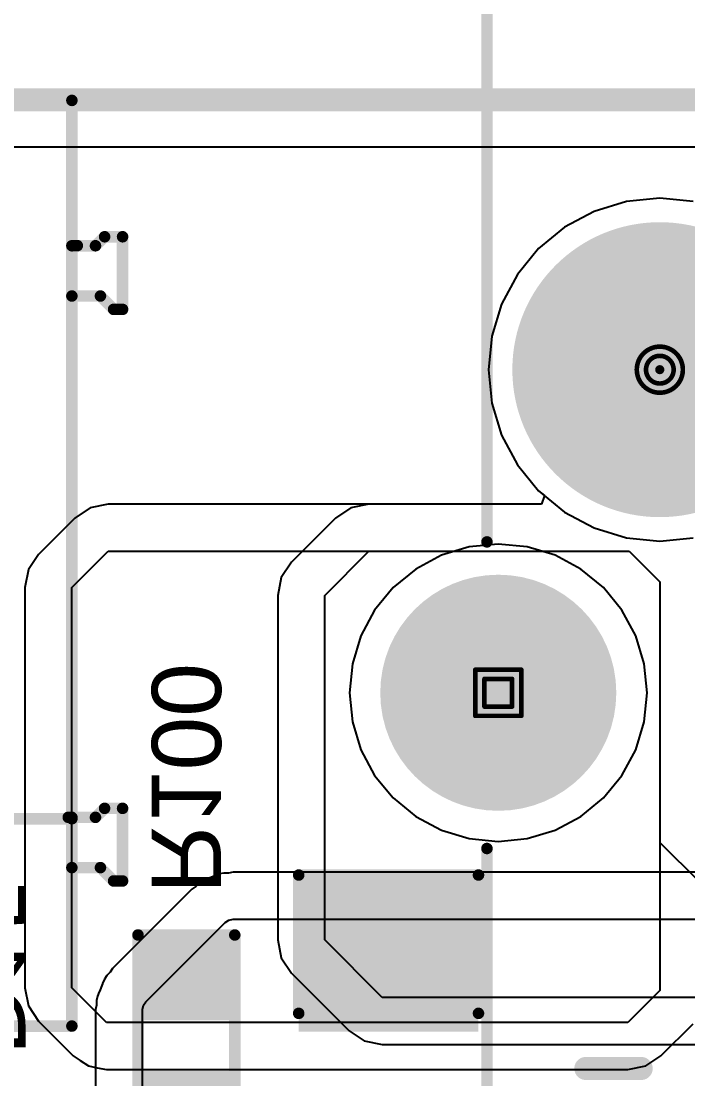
# Model space of a CAD drawing. Header units: inches. Extents: x 0 to 198, y 0 to 199.
# Drawn here: x 3.1933 to 3.4826, y 4.2997 to 4.7586 of the extents above; entities that cross this region are included whole.
import ezdxf

# ---------------------------------------------------------------- set-up
doc = ezdxf.new("R2010")
doc.units = ezdxf.units.IN
doc.header["$MEASUREMENT"] = 0
for name, color, linetype in [('Board Outline', 216, 'Continuous'), ('Bottom Layer', 5, 'Continuous'), ('Bottom Overlay', 54, 'Continuous'), ('Bottom Paste', 16, 'Continuous'), ('Bottom Solder', 6, 'Continuous'), ('Drill Drawing', 1, 'Continuous'), ('Layer 1', 16, 'Continuous'), ('Layer 2', 76, 'Continuous'), ('Multi-Layer', 9, 'Continuous'), ('Pad Holes', 156, 'Continuous'), ('Top Layer', 1, 'Continuous'), ('Top Overlay', 2, 'Continuous'), ('Top Solder', 216, 'Continuous')]:
    doc.layers.add(name, color=color, linetype=linetype)
doc.styles.add('Arial', font='', dxfattribs={"height": 0.2})
doc.styles.get('Arial').set_extended_font_data('Arial')

# ---------------------------------------------------------------- blocks, each defined once
blk = doc.blocks.new('DB128V_5_08_9P_GN_S_22')
at = {"layer": 'Top Overlay'}
for points in [[(0.9, 0.19685, 0.005, 0.005, 0), (-0.9, 0.19685, 0.005, 0.005, 0)], [(-0.9, 0.19685, 0.005, 0.005, 0), (-0.9, -0.20472, 0.005, 0.005, 0)], [(-0.922, 0.1339, 0.005, 0.005, 0), (-0.922, 0.1024, 0.005, 0.005, 0)], [(-0.9181, 0.1339, 0.005, 0.005, 0), (-0.922, 0.1339, 0.005, 0.005, 0)], [(-0.9124, 0.1281, 0.005, 0.005, 0), (-0.9181, 0.1339, 0.005, 0.005, 0)], [(-0.9, 0.1281, 0.005, 0.005, 0), (-0.9124, 0.1281, 0.005, 0.005, 0)], [(-0.91024, 0.1063, 0.005, 0.005, 0), (-0.9142, 0.1024, 0.005, 0.005, 0)], [(-0.9, 0.1063, 0.005, 0.005, 0), (-0.91024, 0.1063, 0.005, 0.005, 0)], [(0.9, 0.10654, 0.005, 0.005, 0), (-0.9, 0.10691, 0.005, 0.005, 0)], [(-0.89843, 0.1063, 0.005, 0.005, 0), (-0.9, 0.1063, 0.005, 0.005, 0)], [(-0.9142, 0.1024, 0.005, 0.005, 0), (-0.922, 0.1024, 0.005, 0.005, 0)], [(-0.922, -0.11407, 0.005, 0.005, 0), (-0.922, -0.14557, 0.005, 0.005, 0)], [(-0.9181, -0.11407, 0.005, 0.005, 0), (-0.922, -0.11407, 0.005, 0.005, 0)], [(-0.9124, -0.11987, 0.005, 0.005, 0), (-0.9181, -0.11407, 0.005, 0.005, 0)], [(-0.9, -0.11987, 0.005, 0.005, 0), (-0.9124, -0.11987, 0.005, 0.005, 0)], [(-0.91024, -0.14167, 0.005, 0.005, 0), (-0.9142, -0.14557, 0.005, 0.005, 0)], [(-0.9, -0.14167, 0.005, 0.005, 0), (-0.91024, -0.14167, 0.005, 0.005, 0)], [(-0.9, -0.14167, 0.005, 0.005, 0), (-0.90236, -0.14173, 0.005, 0.005, 0)], [(-0.9142, -0.14557, 0.005, 0.005, 0), (-0.922, -0.14557, 0.005, 0.005, 0)], [(0.9, -0.20472, 0.005, 0.005, 0), (-0.9, -0.20472, 0.005, 0.005, 0)]]:
    blk.add_lwpolyline(points, format="xyseb", dxfattribs=at)
for points in [[(-0.90125, 0.19685, 0.0025, 0.0025, 1), (-0.89875, 0.19685, 0.0025, 0.0025, 1)], [(-0.90125, 0.19685, 0.0025, 0.0025, 1), (-0.89875, 0.19685, 0.0025, 0.0025, 1)], [(-0.92325, 0.1339, 0.0025, 0.0025, 1), (-0.92075, 0.1339, 0.0025, 0.0025, 1)], [(-0.92325, 0.1339, 0.0025, 0.0025, 1), (-0.92075, 0.1339, 0.0025, 0.0025, 1)], [(-0.91935, 0.1339, 0.0025, 0.0025, 1), (-0.91685, 0.1339, 0.0025, 0.0025, 1)], [(-0.91935, 0.1339, 0.0025, 0.0025, 1), (-0.91685, 0.1339, 0.0025, 0.0025, 1)], [(-0.91365, 0.1281, 0.0025, 0.0025, 1), (-0.91115, 0.1281, 0.0025, 0.0025, 1)], [(-0.91365, 0.1281, 0.0025, 0.0025, 1), (-0.91115, 0.1281, 0.0025, 0.0025, 1)], [(-0.90125, 0.1281, 0.0025, 0.0025, 1), (-0.89875, 0.1281, 0.0025, 0.0025, 1)], [(-0.91149, 0.1063, 0.0025, 0.0025, 1), (-0.90899, 0.1063, 0.0025, 0.0025, 1)], [(-0.91149, 0.1063, 0.0025, 0.0025, 1), (-0.90899, 0.1063, 0.0025, 0.0025, 1)], [(-0.90125, 0.10691, 0.0025, 0.0025, 1), (-0.89875, 0.10691, 0.0025, 0.0025, 1)], [(-0.90125, 0.1063, 0.0025, 0.0025, 1), (-0.89875, 0.1063, 0.0025, 0.0025, 1)], [(-0.90125, 0.1063, 0.0025, 0.0025, 1), (-0.89875, 0.1063, 0.0025, 0.0025, 1)], [(-0.89968, 0.1063, 0.0025, 0.0025, 1), (-0.89718, 0.1063, 0.0025, 0.0025, 1)], [(-0.92325, 0.1024, 0.0025, 0.0025, 1), (-0.92075, 0.1024, 0.0025, 0.0025, 1)], [(-0.92325, 0.1024, 0.0025, 0.0025, 1), (-0.92075, 0.1024, 0.0025, 0.0025, 1)], [(-0.91545, 0.1024, 0.0025, 0.0025, 1), (-0.91295, 0.1024, 0.0025, 0.0025, 1)], [(-0.91545, 0.1024, 0.0025, 0.0025, 1), (-0.91295, 0.1024, 0.0025, 0.0025, 1)], [(-0.92325, -0.11407, 0.0025, 0.0025, 1), (-0.92075, -0.11407, 0.0025, 0.0025, 1)], [(-0.92325, -0.11407, 0.0025, 0.0025, 1), (-0.92075, -0.11407, 0.0025, 0.0025, 1)], [(-0.91935, -0.11407, 0.0025, 0.0025, 1), (-0.91685, -0.11407, 0.0025, 0.0025, 1)], [(-0.91935, -0.11407, 0.0025, 0.0025, 1), (-0.91685, -0.11407, 0.0025, 0.0025, 1)], [(-0.91365, -0.11987, 0.0025, 0.0025, 1), (-0.91115, -0.11987, 0.0025, 0.0025, 1)], [(-0.91365, -0.11987, 0.0025, 0.0025, 1), (-0.91115, -0.11987, 0.0025, 0.0025, 1)], [(-0.90125, -0.11987, 0.0025, 0.0025, 1), (-0.89875, -0.11987, 0.0025, 0.0025, 1)], [(-0.91149, -0.14167, 0.0025, 0.0025, 1), (-0.90899, -0.14167, 0.0025, 0.0025, 1)], [(-0.91149, -0.14167, 0.0025, 0.0025, 1), (-0.90899, -0.14167, 0.0025, 0.0025, 1)], [(-0.90361, -0.14173, 0.0025, 0.0025, 1), (-0.90111, -0.14173, 0.0025, 0.0025, 1)], [(-0.90125, -0.14167, 0.0025, 0.0025, 1), (-0.89875, -0.14167, 0.0025, 0.0025, 1)], [(-0.90125, -0.14167, 0.0025, 0.0025, 1), (-0.89875, -0.14167, 0.0025, 0.0025, 1)], [(-0.92325, -0.14557, 0.0025, 0.0025, 1), (-0.92075, -0.14557, 0.0025, 0.0025, 1)], [(-0.92325, -0.14557, 0.0025, 0.0025, 1), (-0.92075, -0.14557, 0.0025, 0.0025, 1)], [(-0.91545, -0.14557, 0.0025, 0.0025, 1), (-0.91295, -0.14557, 0.0025, 0.0025, 1)], [(-0.91545, -0.14557, 0.0025, 0.0025, 1), (-0.91295, -0.14557, 0.0025, 0.0025, 1)], [(-0.90125, -0.20472, 0.0025, 0.0025, 1), (-0.89875, -0.20472, 0.0025, 0.0025, 1)], [(-0.90125, -0.20472, 0.0025, 0.0025, 1), (-0.89875, -0.20472, 0.0025, 0.0025, 1)]]:
    blk.add_lwpolyline(points, format="xyseb", close=True, dxfattribs=at)
blk = doc.blocks.new('R_RJ45R08P_C000_25')
at = {"layer": 'Bottom Layer'}
h = blk.add_hatch(color=5, dxfattribs=at)
edge = h.paths.add_edge_path()
edge.add_arc((0.32008, -0.03956), 0.04921, 0, 360)
at = {"layer": 'Bottom Solder'}
h = blk.add_hatch(color=6, dxfattribs=at)
edge = h.paths.add_edge_path()
edge.add_arc((0.32008, -0.03956), 0.05121, 0, 360)
h = blk.add_hatch(color=6, dxfattribs=at)
edge = h.paths.add_edge_path()
edge.add_arc((0.25, -0.17972), 0.002, 0, 360)
at = {"layer": 'Layer 1'}
h = blk.add_hatch(color=16, dxfattribs=at)
edge = h.paths.add_edge_path()
edge.add_arc((0.32008, -0.03956), 0.04921, 0, 360)
at = {"layer": 'Layer 2'}
h = blk.add_hatch(color=76, dxfattribs=at)
edge = h.paths.add_edge_path()
edge.add_arc((0.32008, -0.03956), 0.04921, 0, 360)
at = {"layer": 'Multi-Layer'}
h = blk.add_hatch(color=9, dxfattribs=at)
edge = h.paths.add_edge_path()
edge.add_arc((0.32008, -0.03956), 0.04921, 0, 360)
at = {"layer": 'Pad Holes'}
h = blk.add_hatch(color=7, dxfattribs=at)
edge = h.paths.add_edge_path()
edge.add_arc((0.32008, -0.03956), 0.0374, 0, 360)
h = blk.add_hatch(color=7, dxfattribs=at)
edge = h.paths.add_edge_path()
edge.add_arc((0.25, -0.17972), 0.06398, 0, 360)
at = {"layer": 'Top Layer'}
h = blk.add_hatch(color=1, dxfattribs=at)
edge = h.paths.add_edge_path()
edge.add_arc((0.32008, -0.03956), 0.04921, 0, 360)
at = {"layer": 'Top Solder'}
h = blk.add_hatch(color=216, dxfattribs=at)
edge = h.paths.add_edge_path()
edge.add_arc((0.32008, -0.03956), 0.05121, 0, 360)
h = blk.add_hatch(color=216, dxfattribs=at)
edge = h.paths.add_edge_path()
edge.add_arc((0.25, -0.17972), 0.002, 0, 360)
at = {"layer": 'Top Overlay'}
for points in [[(0.325, 0.237, 0.005, 0.005, 0), (0.325, 0.028, 0.005, 0.005, 0)], [(0.28208, 0.12344, 0.01, 0.01, 0), (0.25808, 0.12344, 0.01, 0.01, 0)], [(0.325, -0.105, 0.005, 0.005, 0), (0.325, -0.399, 0.005, 0.005, 0)]]:
    blk.add_lwpolyline(points, format="xyseb", dxfattribs=at)
for points in [[(0.25558, 0.12344, 0.005, 0.005, 1), (0.26058, 0.12344, 0.005, 0.005, 1)], [(0.27958, 0.12344, 0.005, 0.005, 1), (0.28458, 0.12344, 0.005, 0.005, 1)], [(0.32375, 0.028, 0.0025, 0.0025, 1), (0.32625, 0.028, 0.0025, 0.0025, 1)], [(0.32375, -0.105, 0.0025, 0.0025, 1), (0.32625, -0.105, 0.0025, 0.0025, 1)]]:
    blk.add_lwpolyline(points, format="xyseb", close=True, dxfattribs=at)
blk = doc.blocks.new('R___0603_B_91')
at = {"layer": 'Bottom Layer'}
for points in [[(-0.045, -0.0175), (-0.045, 0.0175), (-0.015, 0.0175), (-0.015, -0.0175)], [(0.015, -0.0175), (0.015, 0.0175), (0.045, 0.0175), (0.045, -0.0175)]]:
    blk.add_hatch(color=5, dxfattribs=at).paths.add_polyline_path(points)
at = {"layer": 'Bottom Paste'}
for points in [[(-0.045, -0.0175), (-0.045, 0.0175), (-0.015, 0.0175), (-0.015, -0.0175)], [(0.015, -0.0175), (0.015, 0.0175), (0.045, 0.0175), (0.045, -0.0175)]]:
    blk.add_hatch(color=16, dxfattribs=at).paths.add_polyline_path(points)
at = {"layer": 'Bottom Solder'}
for points in [[(-0.049, -0.0215), (-0.049, 0.0215), (-0.011, 0.0215), (-0.011, -0.0215)], [(0.011, -0.0215), (0.011, 0.0215), (0.049, 0.0215), (0.049, -0.0215)]]:
    blk.add_hatch(color=6, dxfattribs=at).paths.add_polyline_path(points)
at = {"layer": 'Bottom Overlay'}
for points in [[(-0.048, 0.021, 0.005, 0.005, 0), (-0.048, -0.021, 0.005, 0.005, 0)], [(-0.048, 0.021, 0.005, 0.005, 0), (0.048, 0.021, 0.005, 0.005, 0)], [(0.048, 0.021, 0.005, 0.005, 0), (0.048, -0.021, 0.005, 0.005, 0)], [(-0.048, -0.021, 0.005, 0.005, 0), (0.048, -0.021, 0.005, 0.005, 0)]]:
    blk.add_lwpolyline(points, format="xyseb", dxfattribs=at)
for points in [[(-0.04925, 0.021, 0.0025, 0.0025, 1), (-0.04675, 0.021, 0.0025, 0.0025, 1)], [(-0.04925, 0.021, 0.0025, 0.0025, 1), (-0.04675, 0.021, 0.0025, 0.0025, 1)], [(0.04675, 0.021, 0.0025, 0.0025, 1), (0.04925, 0.021, 0.0025, 0.0025, 1)], [(0.04675, 0.021, 0.0025, 0.0025, 1), (0.04925, 0.021, 0.0025, 0.0025, 1)], [(-0.04925, -0.021, 0.0025, 0.0025, 1), (-0.04675, -0.021, 0.0025, 0.0025, 1)], [(-0.04925, -0.021, 0.0025, 0.0025, 1), (-0.04675, -0.021, 0.0025, 0.0025, 1)], [(0.04675, -0.021, 0.0025, 0.0025, 1), (0.04925, -0.021, 0.0025, 0.0025, 1)], [(0.04675, -0.021, 0.0025, 0.0025, 1), (0.04925, -0.021, 0.0025, 0.0025, 1)]]:
    blk.add_lwpolyline(points, format="xyseb", close=True, dxfattribs=at)
blk = doc.blocks.new('C___1206_B_318')
at = {"layer": 'Bottom Layer'}
for points in [[(-0.08, 0.035), (-0.02, 0.035), (-0.02, -0.035), (-0.08, -0.035)], [(0.02, 0.035), (0.08, 0.035), (0.08, -0.035), (0.02, -0.035)]]:
    blk.add_hatch(color=5, dxfattribs=at).paths.add_polyline_path(points)
at = {"layer": 'Bottom Paste'}
for points in [[(-0.08, 0.035), (-0.02, 0.035), (-0.02, -0.035), (-0.08, -0.035)], [(0.02, 0.035), (0.08, 0.035), (0.08, -0.035), (0.02, -0.035)]]:
    blk.add_hatch(color=16, dxfattribs=at).paths.add_polyline_path(points)
at = {"layer": 'Bottom Solder'}
for points in [[(-0.084, 0.039), (-0.016, 0.039), (-0.016, -0.039), (-0.084, -0.039)], [(0.016, 0.039), (0.084, 0.039), (0.084, -0.039), (0.016, -0.039)]]:
    blk.add_hatch(color=6, dxfattribs=at).paths.add_polyline_path(points)
at = {"layer": 'Bottom Overlay'}
for points in [[(-0.084, 0.039, 0.005, 0.005, 0), (-0.024, 0.039, 0.005, 0.005, 0)], [(-0.084, 0.039, 0.005, 0.005, 0), (-0.084, -0.039, 0.005, 0.005, 0)], [(0.024, 0.039, 0.005, 0.005, 0), (0.084, 0.039, 0.005, 0.005, 0)], [(0.084, 0.039, 0.005, 0.005, 0), (0.084, -0.039, 0.005, 0.005, 0)], [(-0.084, -0.039, 0.005, 0.005, 0), (-0.024, -0.039, 0.005, 0.005, 0)], [(0.024, -0.039, 0.005, 0.005, 0), (0.084, -0.039, 0.005, 0.005, 0)]]:
    blk.add_lwpolyline(points, format="xyseb", dxfattribs=at)
for points in [[(-0.08525, 0.039, 0.0025, 0.0025, 1), (-0.08275, 0.039, 0.0025, 0.0025, 1)], [(-0.08525, 0.039, 0.0025, 0.0025, 1), (-0.08275, 0.039, 0.0025, 0.0025, 1)], [(-0.02525, 0.039, 0.0025, 0.0025, 1), (-0.02275, 0.039, 0.0025, 0.0025, 1)], [(0.02275, 0.039, 0.0025, 0.0025, 1), (0.02525, 0.039, 0.0025, 0.0025, 1)], [(0.08275, 0.039, 0.0025, 0.0025, 1), (0.08525, 0.039, 0.0025, 0.0025, 1)], [(0.08275, 0.039, 0.0025, 0.0025, 1), (0.08525, 0.039, 0.0025, 0.0025, 1)], [(-0.08525, -0.039, 0.0025, 0.0025, 1), (-0.08275, -0.039, 0.0025, 0.0025, 1)], [(-0.08525, -0.039, 0.0025, 0.0025, 1), (-0.08275, -0.039, 0.0025, 0.0025, 1)], [(-0.02525, -0.039, 0.0025, 0.0025, 1), (-0.02275, -0.039, 0.0025, 0.0025, 1)], [(0.02275, -0.039, 0.0025, 0.0025, 1), (0.02525, -0.039, 0.0025, 0.0025, 1)], [(0.08275, -0.039, 0.0025, 0.0025, 1), (0.08525, -0.039, 0.0025, 0.0025, 1)], [(0.08275, -0.039, 0.0025, 0.0025, 1), (0.08525, -0.039, 0.0025, 0.0025, 1)]]:
    blk.add_lwpolyline(points, format="xyseb", close=True, dxfattribs=at)

msp = doc.modelspace()

# ---------------------------------------------------------------- linework, layer by layer
at = {"layer": 'Board Outline'}
msp.add_lwpolyline([(0, 4.72441, 0.01, 0.01, 0), (6.29921, 4.72441, 0.01, 0.01, 0)], format="xyseb", dxfattribs=at)
at = {"layer": 'Bottom Layer'}
for p, q in [((0.33592, 4.70402), (5.96031, 4.70402)), ((3.47041, 4.68172), (3.4559, 4.68029)), ((3.48491, 4.68029), (3.47041, 4.68172)), ((3.44196, 4.67606), (3.42911, 4.66919)), ((3.4559, 4.68029), (3.44196, 4.67606)), ((3.42911, 4.66919), (3.41784, 4.65995)), ((3.41784, 4.65995), (3.4086, 4.64868)), ((3.4086, 4.64868), (3.40173, 4.63583)), ((3.40173, 4.63583), (3.3975, 4.62189)), ((3.3975, 4.62189), (3.39607, 4.60738)), ((3.39607, 4.60738), (3.3975, 4.59288)), ((3.3975, 4.59288), (3.40173, 4.57894)), ((3.40173, 4.57894), (3.4086, 4.56609)), ((3.4086, 4.56609), (3.41784, 4.55482)), ((3.41784, 4.55482), (3.42036, 4.55276)), ((3.42036, 4.55276), (3.41901, 4.54899)), ((3.22326, 4.54744), (3.21665, 4.54302)), ((3.23107, 4.54899), (3.22326, 4.54744)), ((3.41901, 4.54899), (3.23107, 4.54899)), ((3.21665, 4.54302), (3.20089, 4.52726)), ((3.20089, 4.52726), (3.19647, 4.52065)), ((3.21531, 4.51284), (3.23107, 4.5286)), ((3.23107, 4.5286), (3.45718, 4.5286)), ((3.45718, 4.5286), (3.47041, 4.51537)), ((3.19647, 4.52065), (3.19492, 4.51284)), ((3.47041, 4.51537), (3.47041, 4.33808)), ((3.19492, 4.51284), (3.19492, 4.33914)), ((3.21531, 4.33914), (3.21531, 4.51284)), ((3.19492, 4.33914), (3.19492, 4.33914)), ((3.19492, 4.33914), (3.19647, 4.33134)), ((3.22739, 4.32706), (3.21531, 4.33914)), ((3.47041, 4.33808), (3.45647, 4.32414)), ((3.19647, 4.33134), (3.20089, 4.32472)), ((3.23031, 4.32414), (3.22739, 4.32706)), ((3.20089, 4.32472), (3.20089, 4.32472)), ((3.20089, 4.32472), (3.21297, 4.31264)), ((3.23108, 4.32414), (3.23031, 4.32414)), ((3.36261, 4.32414), (3.23108, 4.32414)), ((3.38773, 4.32414), (3.36261, 4.32414)), ((3.45647, 4.32414), (3.38773, 4.32414)), ((3.38773, 4.32414), (3.38773, 4.32414)), ((3.47089, 4.30972), (3.48482, 4.32366)), ((3.21297, 4.31264), (3.21297, 4.31264)), ((3.21297, 4.31264), (3.21589, 4.30973)), ((3.21589, 4.30973), (3.21589, 4.30973)), ((3.21589, 4.30973), (3.21589, 4.30973)), ((3.21589, 4.30973), (3.21589, 4.30972)), ((3.21589, 4.30972), (3.21886, 4.30774)), ((3.46427, 4.3053), (3.47089, 4.30972)), ((3.21886, 4.30774), (3.2225, 4.30531)), ((3.2225, 4.30531), (3.22251, 4.30531)), ((3.22251, 4.30531), (3.22251, 4.3053)), ((3.22251, 4.3053), (3.22622, 4.30457)), ((3.22622, 4.30457), (3.23031, 4.30375)), ((3.45647, 4.30375), (3.46427, 4.3053)), ((3.23031, 4.30375), (3.23107, 4.30375)), ((3.23107, 4.30375), (3.23108, 4.30375)), ((3.23108, 4.30375), (3.23108, 4.30375)), ((3.23108, 4.30375), (3.36261, 4.30375)), ((3.36261, 4.30375), (3.38773, 4.30375)), ((3.38773, 4.30375), (3.38773, 4.30375)), ((3.38773, 4.30375), (3.45647, 4.30375))]:
    msp.add_line(p, q, dxfattribs=at)
at = {"layer": 'Drill Drawing'}
for points in [[(3.48041, 4.60738, 0.002, 0.002, 1), (3.46041, 4.60738, 0.002, 0.002, 1)], [(3.47641, 4.60738, 0.002, 0.002, 1), (3.46441, 4.60738, 0.002, 0.002, 1)], [(3.45991, 4.60738, 0.001, 0.001, 1), (3.46091, 4.60738, 0.001, 0.001, 1)], [(3.46391, 4.60738, 0.001, 0.001, 1), (3.46491, 4.60738, 0.001, 0.001, 1)], [(3.47591, 4.60738, 0.001, 0.001, 1), (3.47691, 4.60738, 0.001, 0.001, 1)], [(3.47991, 4.60738, 0.001, 0.001, 1), (3.48091, 4.60738, 0.001, 0.001, 1)], [(3.38982, 4.47722, 0.001, 0.001, 1), (3.39082, 4.47722, 0.001, 0.001, 1)], [(3.38982, 4.47722, 0.001, 0.001, 1), (3.39082, 4.47722, 0.001, 0.001, 1)], [(3.39382, 4.47322, 0.001, 0.001, 1), (3.39482, 4.47322, 0.001, 0.001, 1)], [(3.39382, 4.47322, 0.001, 0.001, 1), (3.39482, 4.47322, 0.001, 0.001, 1)], [(3.40582, 4.47322, 0.001, 0.001, 1), (3.40682, 4.47322, 0.001, 0.001, 1)], [(3.40582, 4.47322, 0.001, 0.001, 1), (3.40682, 4.47322, 0.001, 0.001, 1)], [(3.40982, 4.47722, 0.001, 0.001, 1), (3.41082, 4.47722, 0.001, 0.001, 1)], [(3.40982, 4.47722, 0.001, 0.001, 1), (3.41082, 4.47722, 0.001, 0.001, 1)], [(3.39382, 4.46122, 0.001, 0.001, 1), (3.39482, 4.46122, 0.001, 0.001, 1)], [(3.39382, 4.46122, 0.001, 0.001, 1), (3.39482, 4.46122, 0.001, 0.001, 1)], [(3.40582, 4.46122, 0.001, 0.001, 1), (3.40682, 4.46122, 0.001, 0.001, 1)], [(3.40582, 4.46122, 0.001, 0.001, 1), (3.40682, 4.46122, 0.001, 0.001, 1)], [(3.38982, 4.45722, 0.001, 0.001, 1), (3.39082, 4.45722, 0.001, 0.001, 1)], [(3.38982, 4.45722, 0.001, 0.001, 1), (3.39082, 4.45722, 0.001, 0.001, 1)], [(3.40982, 4.45722, 0.001, 0.001, 1), (3.41082, 4.45722, 0.001, 0.001, 1)], [(3.40982, 4.45722, 0.001, 0.001, 1), (3.41082, 4.45722, 0.001, 0.001, 1)]]:
    msp.add_lwpolyline(points, format="xyseb", close=True, dxfattribs=at)
for points in [[(3.39032, 4.47722, 0.002, 0.002, 0), (3.41032, 4.47722, 0.002, 0.002, 0)], [(3.39032, 4.45722, 0.002, 0.002, 0), (3.39032, 4.47722, 0.002, 0.002, 0)], [(3.39432, 4.47322, 0.002, 0.002, 0), (3.40632, 4.47322, 0.002, 0.002, 0)], [(3.39432, 4.46122, 0.002, 0.002, 0), (3.39432, 4.47322, 0.002, 0.002, 0)], [(3.40632, 4.46122, 0.002, 0.002, 0), (3.40632, 4.47322, 0.002, 0.002, 0)], [(3.41032, 4.45722, 0.002, 0.002, 0), (3.41032, 4.47722, 0.002, 0.002, 0)], [(3.39432, 4.46122, 0.002, 0.002, 0), (3.40632, 4.46122, 0.002, 0.002, 0)], [(3.39032, 4.45722, 0.002, 0.002, 0), (3.41032, 4.45722, 0.002, 0.002, 0)]]:
    msp.add_lwpolyline(points, format="xyseb", dxfattribs=at)
at = {"layer": 'Layer 1'}
for p, q in [((0.33592, 4.70402), (5.96031, 4.70402)), ((3.47041, 4.68172), (3.4559, 4.68029)), ((3.48491, 4.68029), (3.47041, 4.68172)), ((3.44196, 4.67606), (3.42911, 4.66919)), ((3.4559, 4.68029), (3.44196, 4.67606)), ((3.42911, 4.66919), (3.41784, 4.65995)), ((3.41784, 4.65995), (3.4086, 4.64868)), ((3.4086, 4.64868), (3.40173, 4.63583)), ((3.40173, 4.63583), (3.3975, 4.62189)), ((3.3975, 4.62189), (3.39607, 4.60738)), ((3.39607, 4.60738), (3.3975, 4.59288)), ((3.3975, 4.59288), (3.40173, 4.57894)), ((3.40173, 4.57894), (3.4086, 4.56609)), ((3.4086, 4.56609), (3.41784, 4.55482)), ((3.41784, 4.55482), (3.42036, 4.55276)), ((3.42036, 4.55276), (3.41901, 4.54899)), ((3.33632, 4.54744), (3.3297, 4.54302)), ((3.34412, 4.54899), (3.33632, 4.54744)), ((3.41901, 4.54899), (3.34412, 4.54899)), ((3.34412, 4.54899), (3.34412, 4.54899)), ((3.3297, 4.54302), (3.31058, 4.5239)), ((3.3297, 4.54302), (3.3297, 4.54302)), ((3.325, 4.50948), (3.34412, 4.5286)), ((3.34412, 4.5286), (3.45718, 4.5286)), ((3.45718, 4.5286), (3.47041, 4.51537)), ((3.31058, 4.5239), (3.30616, 4.51728)), ((3.30616, 4.51728), (3.30461, 4.50948)), ((3.47041, 4.51537), (3.47041, 4.40232)), ((3.30461, 4.50948), (3.30461, 4.36)), ((3.325, 4.36), (3.325, 4.50948)), ((3.47041, 4.40232), (3.48772, 4.385)), ((3.30461, 4.36), (3.30616, 4.3522)), ((3.35, 4.335), (3.325, 4.36)), ((3.30616, 4.3522), (3.31058, 4.34558)), ((3.31058, 4.34558), (3.33558, 4.32058)), ((4.095, 4.335), (3.35, 4.335)), ((3.33558, 4.32058), (3.3422, 4.31616)), ((3.3422, 4.31616), (3.35, 4.31461)), ((3.35, 4.31461), (4.095, 4.31461))]:
    msp.add_line(p, q, dxfattribs=at)
at = {"layer": 'Layer 2'}
for p, q in [((0.33592, 4.70402), (5.96031, 4.70402)), ((3.47041, 4.68172), (3.4559, 4.68029)), ((3.48491, 4.68029), (3.47041, 4.68172)), ((3.44196, 4.67606), (3.42911, 4.66919)), ((3.4559, 4.68029), (3.44196, 4.67606)), ((3.42911, 4.66919), (3.41784, 4.65995)), ((3.41784, 4.65995), (3.4086, 4.64868)), ((3.4086, 4.64868), (3.40173, 4.63583)), ((3.40173, 4.63583), (3.3975, 4.62189)), ((3.3975, 4.62189), (3.39607, 4.60738)), ((3.39607, 4.60738), (3.3975, 4.59288)), ((3.3975, 4.59288), (3.40173, 4.57894)), ((3.40173, 4.57894), (3.4086, 4.56609)), ((3.4086, 4.56609), (3.41784, 4.55482)), ((3.41784, 4.55482), (3.42911, 4.54558)), ((3.42911, 4.54558), (3.44196, 4.53871)), ((3.44196, 4.53871), (3.4559, 4.53448)), ((3.4559, 4.53448), (3.47041, 4.53305)), ((3.47041, 4.53305), (3.48491, 4.53448)), ((3.38774, 4.53051), (3.37563, 4.52684)), ((3.40033, 4.53175), (3.38774, 4.53051)), ((3.41291, 4.53051), (3.40033, 4.53175)), ((3.42502, 4.52684), (3.41291, 4.53051)), ((3.37563, 4.52684), (3.36448, 4.52088)), ((3.43617, 4.52088), (3.42502, 4.52684)), ((3.36448, 4.52088), (3.3547, 4.51285)), ((3.44595, 4.51285), (3.43617, 4.52088)), ((3.3547, 4.51285), (3.34668, 4.50307)), ((3.45397, 4.50307), (3.44595, 4.51285)), ((3.34668, 4.50307), (3.34071, 4.49192)), ((3.45994, 4.49192), (3.45397, 4.50307)), ((3.34071, 4.49192), (3.33704, 4.47981)), ((3.46361, 4.47981), (3.45994, 4.49192)), ((3.33704, 4.47981), (3.3358, 4.46723)), ((3.46485, 4.46723), (3.46361, 4.47981)), ((3.3358, 4.46723), (3.33704, 4.45464)), ((3.46361, 4.45464), (3.46485, 4.46723)), ((3.33704, 4.45464), (3.34071, 4.44253)), ((3.45994, 4.44253), (3.46361, 4.45464)), ((3.34071, 4.44253), (3.34668, 4.43138)), ((3.45397, 4.43138), (3.45994, 4.44253)), ((3.34668, 4.43138), (3.3547, 4.4216)), ((3.44595, 4.4216), (3.45397, 4.43138)), ((3.3547, 4.4216), (3.36448, 4.41358)), ((3.43617, 4.41358), (3.44595, 4.4216)), ((3.36448, 4.41358), (3.37563, 4.40762)), ((3.42502, 4.40762), (3.43617, 4.41358)), ((3.37563, 4.40762), (3.38774, 4.40394)), ((3.41291, 4.40394), (3.42502, 4.40762)), ((3.38774, 4.40394), (3.40033, 4.4027)), ((3.40033, 4.4027), (3.41291, 4.40394)), ((3.27733, 4.38777), (3.27412, 4.38644)), ((3.27743, 4.38784), (3.27733, 4.38777)), ((3.27755, 4.38786), (3.27743, 4.38784)), ((3.2794, 4.38863), (3.27755, 4.38786)), ((3.28126, 4.389), (3.2794, 4.38863)), ((3.28326, 4.389), (3.28126, 4.389)), ((3.28523, 4.38939), (3.28326, 4.389)), ((3.60856, 4.38939), (3.28523, 4.38939)), ((3.26906, 4.38312), (3.26739, 4.382)), ((3.27048, 4.38454), (3.26906, 4.38312)), ((3.27205, 4.38559), (3.27048, 4.38454)), ((3.27391, 4.38635), (3.27205, 4.38559)), ((3.27205, 4.38559), (3.27205, 4.38559)), ((3.27205, 4.38559), (3.27205, 4.38559)), ((3.274, 4.38642), (3.27391, 4.38635)), ((3.27412, 4.38644), (3.274, 4.38642)), ((3.26739, 4.382), (3.233, 4.34761)), ((3.28181, 4.36758), (3.28338, 4.36863)), ((3.28338, 4.36863), (3.28523, 4.369)), ((3.28523, 4.369), (4.01554, 4.369)), ((3.24742, 4.33319), (3.28181, 4.36758)), ((3.23189, 4.34594), (3.23047, 4.34452)), ((3.233, 4.34761), (3.23189, 4.34594)), ((3.22856, 4.34088), (3.22723, 4.33767)), ((3.22858, 4.341), (3.22856, 4.34088)), ((3.22865, 4.34109), (3.22858, 4.341)), ((3.22941, 4.34295), (3.22865, 4.34109)), ((3.23047, 4.34452), (3.22941, 4.34295)), ((3.22941, 4.34295), (3.22941, 4.34295)), ((3.22714, 4.33745), (3.22637, 4.3356)), ((3.22716, 4.33757), (3.22714, 4.33745)), ((3.22723, 4.33767), (3.22716, 4.33757)), ((3.226, 4.33174), (3.22561, 4.32977)), ((3.22637, 4.3356), (3.226, 4.33374)), ((3.226, 4.33374), (3.226, 4.33174)), ((3.246, 4.32977), (3.24637, 4.33162)), ((3.24637, 4.33162), (3.24742, 4.33319)), ((3.22561, 4.32977), (3.22561, 4.26338)), ((3.246, 4.26338), (3.246, 4.32977))]:
    msp.add_line(p, q, dxfattribs=at)
at = {"layer": 'Top Layer'}
for p, q in [((0.33592, 4.70402), (5.96031, 4.70402)), ((3.47041, 4.68172), (3.4559, 4.68029)), ((3.48491, 4.68029), (3.47041, 4.68172)), ((3.44196, 4.67606), (3.42911, 4.66919)), ((3.4559, 4.68029), (3.44196, 4.67606)), ((3.42911, 4.66919), (3.41784, 4.65995)), ((3.41784, 4.65995), (3.4086, 4.64868)), ((3.4086, 4.64868), (3.40173, 4.63583)), ((3.40173, 4.63583), (3.3975, 4.62189)), ((3.3975, 4.62189), (3.39607, 4.60738)), ((3.39607, 4.60738), (3.3975, 4.59288)), ((3.3975, 4.59288), (3.40173, 4.57894)), ((3.40173, 4.57894), (3.4086, 4.56609)), ((3.4086, 4.56609), (3.41784, 4.55482)), ((3.41784, 4.55482), (3.42911, 4.54558)), ((3.42911, 4.54558), (3.44196, 4.53871)), ((3.44196, 4.53871), (3.4559, 4.53448)), ((3.4559, 4.53448), (3.47041, 4.53305)), ((3.47041, 4.53305), (3.48491, 4.53448)), ((3.38774, 4.53051), (3.37563, 4.52684)), ((3.40033, 4.53175), (3.38774, 4.53051)), ((3.41291, 4.53051), (3.40033, 4.53175)), ((3.42502, 4.52684), (3.41291, 4.53051)), ((3.37563, 4.52684), (3.36448, 4.52088)), ((3.43617, 4.52088), (3.42502, 4.52684)), ((3.36448, 4.52088), (3.3547, 4.51285)), ((3.44595, 4.51285), (3.43617, 4.52088)), ((3.3547, 4.51285), (3.34668, 4.50307)), ((3.45397, 4.50307), (3.44595, 4.51285)), ((3.34668, 4.50307), (3.34071, 4.49192)), ((3.45994, 4.49192), (3.45397, 4.50307)), ((3.34071, 4.49192), (3.33704, 4.47981)), ((3.46361, 4.47981), (3.45994, 4.49192)), ((3.33704, 4.47981), (3.3358, 4.46723)), ((3.46485, 4.46723), (3.46361, 4.47981)), ((3.3358, 4.46723), (3.33704, 4.45464)), ((3.46361, 4.45464), (3.46485, 4.46723)), ((3.33704, 4.45464), (3.34071, 4.44253)), ((3.45994, 4.44253), (3.46361, 4.45464)), ((3.34071, 4.44253), (3.34668, 4.43138)), ((3.45397, 4.43138), (3.45994, 4.44253)), ((3.34668, 4.43138), (3.3547, 4.4216)), ((3.44595, 4.4216), (3.45397, 4.43138)), ((3.3547, 4.4216), (3.36448, 4.41358)), ((3.43617, 4.41358), (3.44595, 4.4216)), ((3.36448, 4.41358), (3.37563, 4.40762)), ((3.42502, 4.40762), (3.43617, 4.41358)), ((3.37563, 4.40762), (3.38774, 4.40394)), ((3.41291, 4.40394), (3.42502, 4.40762)), ((3.38774, 4.40394), (3.40033, 4.4027)), ((3.40033, 4.4027), (3.41291, 4.40394))]:
    msp.add_line(p, q, dxfattribs=at)

# ---------------------------------------------------------------- block references
for name, p, rotation in [('R_RJ45R08P_C000_25', (3.7204, 4.42766), 180), ('DB128V_5_08_9P_GN_S_22', (2.31531, 4.51947), 180), ('C___1206_B_318', (3.35273, 4.30414), 90), ('R___0603_B_91', (3.265, 4.31414), 90)]:
    msp.add_blockref(name, p, dxfattribs=dict(rotation=rotation))

# ---------------------------------------------------------------- texts
at = {"layer": 'Bottom Overlay', "style": 'Arial', "text_generation_flag": 2}
for s, p in [('R100', (3.25, 4.37994)), ('D15', (3.1652, 4.31001))]:
    msp.add_text(s, height=0.03, rotation=270, dxfattribs=at).set_placement(p)

doc.saveas('drawing.dxf')
